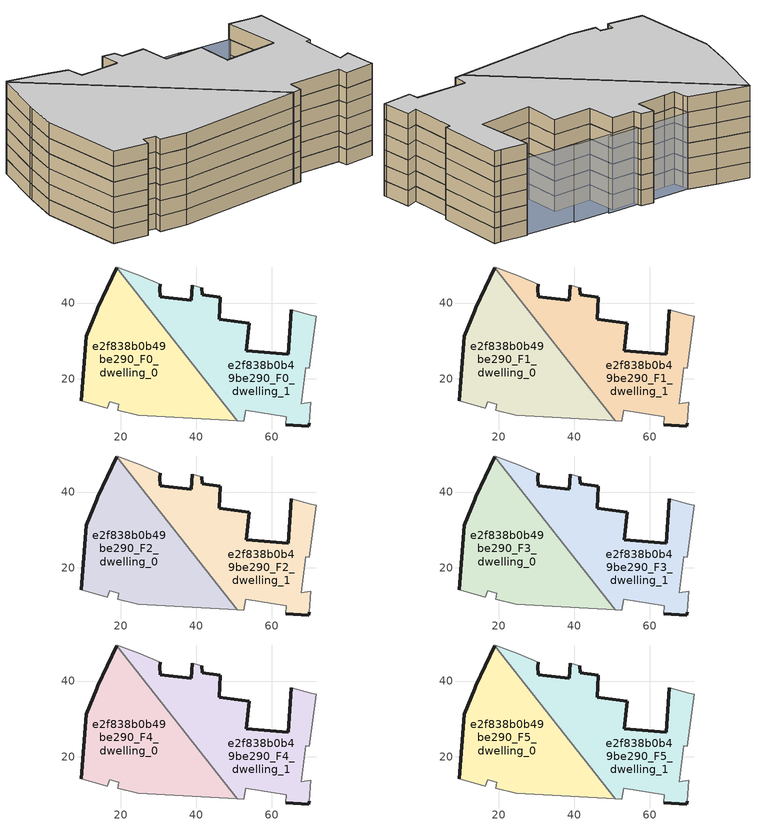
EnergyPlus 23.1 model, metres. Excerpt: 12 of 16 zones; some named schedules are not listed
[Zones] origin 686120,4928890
e2f838b0b49be290_F0_dwelling_0
 floor ground (EU_floor_Construction): 50.9,8.88 18.97,49.33 14,38.8 13.64,37.92 10.9,31.18 9.59,14.11 16.46,12.14 17.13,13.94 19.56,13.2 19.23,11.7 24.6,10.34 z0
 wall outside (EU_wall_Construction): 9.59,14.11 10.9,31.18 13.64,37.92 14,38.8 18.97,49.33 z0:3
 wall adiabatic (EU_wall_Construction): 50.9,8.88 24.6,10.34 19.23,11.7 19.56,13.2 17.13,13.94 16.46,12.14 9.59,14.11 z0:3
 wall to e2f838b0b49be290_F0_dwelling_1 (EU_wall_Construction): 18.97,49.33 50.9,8.88 z0:3
e2f838b0b49be290_F0_dwelling_1
 floor ground (EU_floor_Construction): 69.84,7.48 69.89,8.21 70.26,13.8 67.79,13.35 68.95,22.83 69.96,22.72 71.75,36.47 70.48,36.75 65.08,38.23 64.41,26.52 53.2,27.33 54.04,34.61 46.05,35.66 46.42,41.6 41.61,42.23 41.52,44.03 39.01,44.72 38.67,40.73 32.71,41.36 30.43,41.63 30.41,43.76 30.44,44.94 25.22,47.19 19.07,49.55 18.97,49.33 50.9,8.88 52.64,8.78 53.1,11.62 63.77,9.98 63.65,7.87 z0
 wall outside (EU_wall_Construction): 30.44,44.94 30.41,43.76 30.43,41.63 32.71,41.36 38.67,40.73 39.01,44.72 / 41.52,44.03 41.61,42.23 46.42,41.6 46.05,35.66 54.04,34.61 53.2,27.33 64.41,26.52 65.08,38.23 / 69.89,8.21 69.84,7.48 63.65,7.87 z0:3
 wall adiabatic (EU_wall_Construction): 39.01,44.72 41.52,44.03 / 65.08,38.23 70.48,36.75 71.75,36.47 69.96,22.72 68.95,22.83 67.79,13.35 70.26,13.8 69.89,8.21 / 63.65,7.87 63.77,9.98 53.1,11.62 52.64,8.78 50.9,8.88 / 18.97,49.33 19.07,49.55 25.22,47.19 30.44,44.94 z0:3
e2f838b0b49be290_F1_dwelling_0
 floor to e2f838b0b49be290_F0_dwelling_0 (EU_floor_Construction): 50.9,8.88 18.97,49.33 14,38.8 13.64,37.92 10.9,31.18 9.59,14.11 16.46,12.14 17.13,13.94 19.56,13.2 19.23,11.7 24.6,10.34 z3
 wall outside (EU_wall_Construction): 9.59,14.11 10.9,31.18 13.64,37.92 14,38.8 18.97,49.33 z3:6
 wall adiabatic (EU_wall_Construction): 50.9,8.88 24.6,10.34 19.23,11.7 19.56,13.2 17.13,13.94 16.46,12.14 9.59,14.11 z3:6
 wall to e2f838b0b49be290_F1_dwelling_1 (EU_wall_Construction): 18.97,49.33 50.9,8.88 z3:6
e2f838b0b49be290_F1_dwelling_1
 floor to e2f838b0b49be290_F0_dwelling_1 (EU_floor_Construction): 69.84,7.48 69.89,8.21 70.26,13.8 67.79,13.35 68.95,22.83 69.96,22.72 71.75,36.47 70.48,36.75 65.08,38.23 64.41,26.52 53.2,27.33 54.04,34.61 46.05,35.66 46.42,41.6 41.61,42.23 41.52,44.03 39.01,44.72 38.67,40.73 32.71,41.36 30.43,41.63 30.41,43.76 30.44,44.94 25.22,47.19 19.07,49.55 18.97,49.33 50.9,8.88 52.64,8.78 53.1,11.62 63.77,9.98 63.65,7.87 z3
 wall outside (EU_wall_Construction): 30.44,44.94 30.41,43.76 30.43,41.63 32.71,41.36 38.67,40.73 39.01,44.72 / 41.52,44.03 41.61,42.23 46.42,41.6 46.05,35.66 54.04,34.61 53.2,27.33 64.41,26.52 65.08,38.23 / 69.89,8.21 69.84,7.48 63.65,7.87 z3:6
 wall adiabatic (EU_wall_Construction): 39.01,44.72 41.52,44.03 / 65.08,38.23 70.48,36.75 71.75,36.47 69.96,22.72 68.95,22.83 67.79,13.35 70.26,13.8 69.89,8.21 / 63.65,7.87 63.77,9.98 53.1,11.62 52.64,8.78 50.9,8.88 / 18.97,49.33 19.07,49.55 25.22,47.19 30.44,44.94 z3:6
e2f838b0b49be290_F2_dwelling_0
 floor to e2f838b0b49be290_F1_dwelling_0 (EU_floor_Construction): 50.9,8.88 18.97,49.33 14,38.8 13.64,37.92 10.9,31.18 9.59,14.11 16.46,12.14 17.13,13.94 19.56,13.2 19.23,11.7 24.6,10.34 z6
 wall outside (EU_wall_Construction): 9.59,14.11 10.9,31.18 13.64,37.92 14,38.8 18.97,49.33 z6:9
 wall adiabatic (EU_wall_Construction): 50.9,8.88 24.6,10.34 19.23,11.7 19.56,13.2 17.13,13.94 16.46,12.14 9.59,14.11 z6:9
 wall to e2f838b0b49be290_F2_dwelling_1 (EU_wall_Construction): 18.97,49.33 50.9,8.88 z6:9
e2f838b0b49be290_F2_dwelling_1
 floor to e2f838b0b49be290_F1_dwelling_1 (EU_floor_Construction): 69.84,7.48 69.89,8.21 70.26,13.8 67.79,13.35 68.95,22.83 69.96,22.72 71.75,36.47 70.48,36.75 65.08,38.23 64.41,26.52 53.2,27.33 54.04,34.61 46.05,35.66 46.42,41.6 41.61,42.23 41.52,44.03 39.01,44.72 38.67,40.73 32.71,41.36 30.43,41.63 30.41,43.76 30.44,44.94 25.22,47.19 19.07,49.55 18.97,49.33 50.9,8.88 52.64,8.78 53.1,11.62 63.77,9.98 63.65,7.87 z6
 wall outside (EU_wall_Construction): 30.44,44.94 30.41,43.76 30.43,41.63 32.71,41.36 38.67,40.73 39.01,44.72 / 41.52,44.03 41.61,42.23 46.42,41.6 46.05,35.66 54.04,34.61 53.2,27.33 64.41,26.52 65.08,38.23 / 69.89,8.21 69.84,7.48 63.65,7.87 z6:9
 wall adiabatic (EU_wall_Construction): 39.01,44.72 41.52,44.03 / 65.08,38.23 70.48,36.75 71.75,36.47 69.96,22.72 68.95,22.83 67.79,13.35 70.26,13.8 69.89,8.21 / 63.65,7.87 63.77,9.98 53.1,11.62 52.64,8.78 50.9,8.88 / 18.97,49.33 19.07,49.55 25.22,47.19 30.44,44.94 z6:9
e2f838b0b49be290_F3_dwelling_0
 floor to e2f838b0b49be290_F2_dwelling_0 (EU_floor_Construction): 50.9,8.88 18.97,49.33 14,38.8 13.64,37.92 10.9,31.18 9.59,14.11 16.46,12.14 17.13,13.94 19.56,13.2 19.23,11.7 24.6,10.34 z9
 wall outside (EU_wall_Construction): 9.59,14.11 10.9,31.18 13.64,37.92 14,38.8 18.97,49.33 z9:12
 wall adiabatic (EU_wall_Construction): 50.9,8.88 24.6,10.34 19.23,11.7 19.56,13.2 17.13,13.94 16.46,12.14 9.59,14.11 z9:12
 wall to e2f838b0b49be290_F3_dwelling_1 (EU_wall_Construction): 18.97,49.33 50.9,8.88 z9:12
e2f838b0b49be290_F3_dwelling_1
 floor to e2f838b0b49be290_F2_dwelling_1 (EU_floor_Construction): 69.84,7.48 69.89,8.21 70.26,13.8 67.79,13.35 68.95,22.83 69.96,22.72 71.75,36.47 70.48,36.75 65.08,38.23 64.41,26.52 53.2,27.33 54.04,34.61 46.05,35.66 46.42,41.6 41.61,42.23 41.52,44.03 39.01,44.72 38.67,40.73 32.71,41.36 30.43,41.63 30.41,43.76 30.44,44.94 25.22,47.19 19.07,49.55 18.97,49.33 50.9,8.88 52.64,8.78 53.1,11.62 63.77,9.98 63.65,7.87 z9
 wall outside (EU_wall_Construction): 30.44,44.94 30.41,43.76 30.43,41.63 32.71,41.36 38.67,40.73 39.01,44.72 / 41.52,44.03 41.61,42.23 46.42,41.6 46.05,35.66 54.04,34.61 53.2,27.33 64.41,26.52 65.08,38.23 / 69.89,8.21 69.84,7.48 63.65,7.87 z9:12
 wall adiabatic (EU_wall_Construction): 39.01,44.72 41.52,44.03 / 65.08,38.23 70.48,36.75 71.75,36.47 69.96,22.72 68.95,22.83 67.79,13.35 70.26,13.8 69.89,8.21 / 63.65,7.87 63.77,9.98 53.1,11.62 52.64,8.78 50.9,8.88 / 18.97,49.33 19.07,49.55 25.22,47.19 30.44,44.94 z9:12
e2f838b0b49be290_F4_dwelling_0
 floor to e2f838b0b49be290_F3_dwelling_0 (EU_floor_Construction): 50.9,8.88 18.97,49.33 14,38.8 13.64,37.92 10.9,31.18 9.59,14.11 16.46,12.14 17.13,13.94 19.56,13.2 19.23,11.7 24.6,10.34 z12
 wall outside (EU_wall_Construction): 9.59,14.11 10.9,31.18 13.64,37.92 14,38.8 18.97,49.33 z12:15
 wall adiabatic (EU_wall_Construction): 50.9,8.88 24.6,10.34 19.23,11.7 19.56,13.2 17.13,13.94 16.46,12.14 9.59,14.11 z12:15
 wall to e2f838b0b49be290_F4_dwelling_1 (EU_wall_Construction): 18.97,49.33 50.9,8.88 z12:15
e2f838b0b49be290_F4_dwelling_1
 floor to e2f838b0b49be290_F3_dwelling_1 (EU_floor_Construction): 69.84,7.48 69.89,8.21 70.26,13.8 67.79,13.35 68.95,22.83 69.96,22.72 71.75,36.47 70.48,36.75 65.08,38.23 64.41,26.52 53.2,27.33 54.04,34.61 46.05,35.66 46.42,41.6 41.61,42.23 41.52,44.03 39.01,44.72 38.67,40.73 32.71,41.36 30.43,41.63 30.41,43.76 30.44,44.94 25.22,47.19 19.07,49.55 18.97,49.33 50.9,8.88 52.64,8.78 53.1,11.62 63.77,9.98 63.65,7.87 z12
 wall outside (EU_wall_Construction): 30.44,44.94 30.41,43.76 30.43,41.63 32.71,41.36 38.67,40.73 39.01,44.72 / 41.52,44.03 41.61,42.23 46.42,41.6 46.05,35.66 54.04,34.61 53.2,27.33 64.41,26.52 65.08,38.23 / 69.89,8.21 69.84,7.48 63.65,7.87 z12:15
 wall adiabatic (EU_wall_Construction): 39.01,44.72 41.52,44.03 / 65.08,38.23 70.48,36.75 71.75,36.47 69.96,22.72 68.95,22.83 67.79,13.35 70.26,13.8 69.89,8.21 / 63.65,7.87 63.77,9.98 53.1,11.62 52.64,8.78 50.9,8.88 / 18.97,49.33 19.07,49.55 25.22,47.19 30.44,44.94 z12:15
e2f838b0b49be290_F5_dwelling_0
 floor to e2f838b0b49be290_F4_dwelling_0 (EU_floor_Construction): 50.9,8.88 18.97,49.33 14,38.8 13.64,37.92 10.9,31.18 9.59,14.11 16.46,12.14 17.13,13.94 19.56,13.2 19.23,11.7 24.6,10.34 z15
 wall outside (EU_wall_Construction): 9.59,14.11 10.9,31.18 13.64,37.92 14,38.8 18.97,49.33 z15:18
 wall adiabatic (EU_wall_Construction): 50.9,8.88 24.6,10.34 19.23,11.7 19.56,13.2 17.13,13.94 16.46,12.14 9.59,14.11 z15:18
 wall to e2f838b0b49be290_F5_dwelling_1 (EU_wall_Construction): 18.97,49.33 50.9,8.88 z15:18
 ceiling to e2f838b0b49be290_F6_dwelling_0 (EU_floor_Construction): 18.97,49.33 50.9,8.88 24.6,10.34 19.23,11.7 19.56,13.2 17.13,13.94 16.46,12.14 9.59,14.11 10.9,31.18 13.64,37.92 14,38.8 z18
e2f838b0b49be290_F5_dwelling_1
 floor to e2f838b0b49be290_F4_dwelling_1 (EU_floor_Construction): 69.84,7.48 69.89,8.21 70.26,13.8 67.79,13.35 68.95,22.83 69.96,22.72 71.75,36.47 70.48,36.75 65.08,38.23 64.41,26.52 53.2,27.33 54.04,34.61 46.05,35.66 46.42,41.6 41.61,42.23 41.52,44.03 39.01,44.72 38.67,40.73 32.71,41.36 30.43,41.63 30.41,43.76 30.44,44.94 25.22,47.19 19.07,49.55 18.97,49.33 50.9,8.88 52.64,8.78 53.1,11.62 63.77,9.98 63.65,7.87 z15
 wall outside (EU_wall_Construction): 30.44,44.94 30.41,43.76 30.43,41.63 32.71,41.36 38.67,40.73 39.01,44.72 / 41.52,44.03 41.61,42.23 46.42,41.6 46.05,35.66 54.04,34.61 53.2,27.33 64.41,26.52 65.08,38.23 / 69.89,8.21 69.84,7.48 63.65,7.87 z15:18
 wall adiabatic (EU_wall_Construction): 39.01,44.72 41.52,44.03 / 65.08,38.23 70.48,36.75 71.75,36.47 69.96,22.72 68.95,22.83 67.79,13.35 70.26,13.8 69.89,8.21 / 63.65,7.87 63.77,9.98 53.1,11.62 52.64,8.78 50.9,8.88 / 18.97,49.33 19.07,49.55 25.22,47.19 30.44,44.94 z15:18
 ceiling to e2f838b0b49be290_F6_dwelling_0 (EU_floor_Construction): 70.48,36.75 71.75,36.47 69.96,22.72 68.95,22.83 67.79,13.35 70.26,13.8 69.89,8.21 69.84,7.48 63.65,7.87 63.77,9.98 53.1,11.62 52.64,8.78 50.9,8.88 18.97,49.33 19.07,49.55 25.22,47.19 30.44,44.94 30.41,43.76 30.43,41.63 32.71,41.36 38.67,40.73 39.01,44.72 41.52,44.03 41.61,42.23 46.42,41.6 46.05,35.66 54.04,34.61 53.2,27.33 64.41,26.52 65.08,38.23 z18
shading: 66.12,8.98 71.74,36.47 / 70.48,36.75 54.05,40.18 / 55,40.24 46.93,41.67 / 47.94,42.11 18.64,46.85 z0:15
[Building]
EU S2 Campaign: North Axis=0; Terrain=City; Solar Distribution=FullExterior
[Site:Location]
Bologna: Latitude=44.5; Longitude=11.25; Time Zone=1; Elevation=37
[SizingPeriod:WeatherFileDays]
AnnualSizingPeriod: Begin Month=1; Begin Day of Month=1; End Month=12; End Day of Month=31; Day of Week for Start Day=Monday; Use Weather File Daylight Saving Period=No; Use Weather File Rain and Snow Indicators=No
[MATERIAL]
EU_InternalMass_Material: Roughness=MediumRough; Thickness=0.1; Conductivity=1; Density=1800; Specific Heat=900; Thermal Absorptance=0.9; Solar Absorptance=0.7; Visible Absorptance=0.7
[MATERIAL:NOMASS] Roughness=MediumRough; Thermal Absorptance=0.9; Solar Absorptance=0.7; Visible Absorptance=0.7
Name | Thermal Resistance
EU_wall_NoMass | 0.905828
EU_floor_NoMass | 0.67114
[CONSTRUCTION]
EU_wall_Construction: EU_wall_NoMass
EU_floor_Construction: EU_floor_NoMass
EU_InternalMass_Construction: EU_InternalMass_Material
[ZONE] Type=1; Multiplier=1; Ceiling Height=autocalculate; Floor Area=autocalculate; Part of Total Floor Area=Yes
Name | Volume
e2f838b0b49be290_F0_dwelling_0; e2f838b0b49be290_F1_dwelling_0; e2f838b0b49be290_F2_dwelling_0; e2f838b0b49be290_F3_dwelling_0; e2f838b0b49be290_F4_dwelling_0; e2f838b0b49be290_F5_dwelling_0 | 2540.55
e2f838b0b49be290_F0_dwelling_1; e2f838b0b49be290_F1_dwelling_1; e2f838b0b49be290_F2_dwelling_1; e2f838b0b49be290_F3_dwelling_1; e2f838b0b49be290_F4_dwelling_1; e2f838b0b49be290_F5_dwelling_1 | 2540.57
[INTERNALMASS] Construction=EU_InternalMass_Construction
Name | Zone or ZoneList | Surface Area
e2f838b0b49be290_F0_dwelling_0_EU_InternalMass | e2f838b0b49be290_F0_dwelling_0 | 846.851
e2f838b0b49be290_F0_dwelling_1_EU_InternalMass | e2f838b0b49be290_F0_dwelling_1 | 846.857
e2f838b0b49be290_F1_dwelling_0_EU_InternalMass | e2f838b0b49be290_F1_dwelling_0 | 846.851
e2f838b0b49be290_F1_dwelling_1_EU_InternalMass | e2f838b0b49be290_F1_dwelling_1 | 846.857
e2f838b0b49be290_F2_dwelling_0_EU_InternalMass | e2f838b0b49be290_F2_dwelling_0 | 846.851
e2f838b0b49be290_F2_dwelling_1_EU_InternalMass | e2f838b0b49be290_F2_dwelling_1 | 846.857
e2f838b0b49be290_F3_dwelling_0_EU_InternalMass | e2f838b0b49be290_F3_dwelling_0 | 846.851
e2f838b0b49be290_F3_dwelling_1_EU_InternalMass | e2f838b0b49be290_F3_dwelling_1 | 846.857
e2f838b0b49be290_F4_dwelling_0_EU_InternalMass | e2f838b0b49be290_F4_dwelling_0 | 846.851
e2f838b0b49be290_F4_dwelling_1_EU_InternalMass | e2f838b0b49be290_F4_dwelling_1 | 846.857
e2f838b0b49be290_F5_dwelling_0_EU_InternalMass | e2f838b0b49be290_F5_dwelling_0 | 846.851
e2f838b0b49be290_F5_dwelling_1_EU_InternalMass | e2f838b0b49be290_F5_dwelling_1 | 846.857
[OTHEREQUIPMENT] Fuel Type=Electricity; Design Level Calculation Method=Watts/Area; Power per Zone Floor Area=1; Fraction Latent=0; Fraction Radiant=0; Fraction Lost=0; Carbon Dioxide Generation Rate=0; EndUse Subcategory=EU_Step8_InternalGains
Name | Zone or ZoneList or Space or SpaceList | Schedule
EU_Step8_InternalGain_e2f838b0b49be290_F0_dwelling_0_f000 | e2f838b0b49be290_F0_dwelling_0 | EU_Step8_GainSchedule_e2f838b0b49be290_F0_dwelling_0_f000
EU_Step8_InternalGain_e2f838b0b49be290_F0_dwelling_1_f000 | e2f838b0b49be290_F0_dwelling_1 | EU_Step8_GainSchedule_e2f838b0b49be290_F0_dwelling_1_f000
EU_Step8_InternalGain_e2f838b0b49be290_F1_dwelling_0_f000 | e2f838b0b49be290_F1_dwelling_0 | EU_Step8_GainSchedule_e2f838b0b49be290_F1_dwelling_0_f000
EU_Step8_InternalGain_e2f838b0b49be290_F1_dwelling_1_f000 | e2f838b0b49be290_F1_dwelling_1 | EU_Step8_GainSchedule_e2f838b0b49be290_F1_dwelling_1_f000
EU_Step8_InternalGain_e2f838b0b49be290_F2_dwelling_0_f000 | e2f838b0b49be290_F2_dwelling_0 | EU_Step8_GainSchedule_e2f838b0b49be290_F2_dwelling_0_f000
EU_Step8_InternalGain_e2f838b0b49be290_F2_dwelling_1_f000 | e2f838b0b49be290_F2_dwelling_1 | EU_Step8_GainSchedule_e2f838b0b49be290_F2_dwelling_1_f000
EU_Step8_InternalGain_e2f838b0b49be290_F3_dwelling_0_f000 | e2f838b0b49be290_F3_dwelling_0 | EU_Step8_GainSchedule_e2f838b0b49be290_F3_dwelling_0_f000
EU_Step8_InternalGain_e2f838b0b49be290_F3_dwelling_1_f000 | e2f838b0b49be290_F3_dwelling_1 | EU_Step8_GainSchedule_e2f838b0b49be290_F3_dwelling_1_f000
EU_Step8_InternalGain_e2f838b0b49be290_F4_dwelling_0_f000 | e2f838b0b49be290_F4_dwelling_0 | EU_Step8_GainSchedule_e2f838b0b49be290_F4_dwelling_0_f000
EU_Step8_InternalGain_e2f838b0b49be290_F4_dwelling_1_f000 | e2f838b0b49be290_F4_dwelling_1 | EU_Step8_GainSchedule_e2f838b0b49be290_F4_dwelling_1_f000
EU_Step8_InternalGain_e2f838b0b49be290_F5_dwelling_0_f000 | e2f838b0b49be290_F5_dwelling_0 | EU_Step8_GainSchedule_e2f838b0b49be290_F5_dwelling_0_f000
EU_Step8_InternalGain_e2f838b0b49be290_F5_dwelling_1_f000 | e2f838b0b49be290_F5_dwelling_1 | EU_Step8_GainSchedule_e2f838b0b49be290_F5_dwelling_1_f000
[ZONEVENTILATION:DESIGNFLOWRATE] Schedule=EU_AlwaysOn; Design Flow Rate Calculation Method=AirChanges/Hour; Air Changes per Hour=0.73129; Ventilation Type=Natural; Fan Pressure Rise=0; Fan Total Efficiency=1; Constant Term Coefficient=1; Temperature Term Coefficient=0; Velocity Term Coefficient=0; Velocity Squared Term Coefficient=0; Minimum Indoor Temperature=-100; Maximum Indoor Temperature=100; Delta Temperature=-100; Minimum Outdoor Temperature=-100; Maximum Outdoor Temperature=100; Maximum Wind Speed=40
Name | Zone or ZoneList or Space or SpaceList
EU_ConstantAir_e2f838b0b49be290_F0_dwelling_0 | e2f838b0b49be290_F0_dwelling_0
EU_ConstantAir_e2f838b0b49be290_F0_dwelling_1 | e2f838b0b49be290_F0_dwelling_1
EU_ConstantAir_e2f838b0b49be290_F1_dwelling_0 | e2f838b0b49be290_F1_dwelling_0
EU_ConstantAir_e2f838b0b49be290_F1_dwelling_1 | e2f838b0b49be290_F1_dwelling_1
EU_ConstantAir_e2f838b0b49be290_F2_dwelling_0 | e2f838b0b49be290_F2_dwelling_0
EU_ConstantAir_e2f838b0b49be290_F2_dwelling_1 | e2f838b0b49be290_F2_dwelling_1
EU_ConstantAir_e2f838b0b49be290_F3_dwelling_0 | e2f838b0b49be290_F3_dwelling_0
EU_ConstantAir_e2f838b0b49be290_F3_dwelling_1 | e2f838b0b49be290_F3_dwelling_1
EU_ConstantAir_e2f838b0b49be290_F4_dwelling_0 | e2f838b0b49be290_F4_dwelling_0
EU_ConstantAir_e2f838b0b49be290_F4_dwelling_1 | e2f838b0b49be290_F4_dwelling_1
EU_ConstantAir_e2f838b0b49be290_F5_dwelling_0 | e2f838b0b49be290_F5_dwelling_0
EU_ConstantAir_e2f838b0b49be290_F5_dwelling_1 | e2f838b0b49be290_F5_dwelling_1
[HVACTEMPLATE:THERMOSTAT] Constant Heating Setpoint=20; Constant Cooling Setpoint=50
EU_HeatOnly_e2f838b0b49be290_F0_dwelling_0; EU_HeatOnly_e2f838b0b49be290_F0_dwelling_1; EU_HeatOnly_e2f838b0b49be290_F1_dwelling_0; EU_HeatOnly_e2f838b0b49be290_F1_dwelling_1; EU_HeatOnly_e2f838b0b49be290_F2_dwelling_0; EU_HeatOnly_e2f838b0b49be290_F2_dwelling_1; EU_HeatOnly_e2f838b0b49be290_F3_dwelling_0; EU_HeatOnly_e2f838b0b49be290_F3_dwelling_1; EU_HeatOnly_e2f838b0b49be290_F4_dwelling_0; EU_HeatOnly_e2f838b0b49be290_F4_dwelling_1; EU_HeatOnly_e2f838b0b49be290_F5_dwelling_0; EU_HeatOnly_e2f838b0b49be290_F5_dwelling_1; EU_HeatOnly_e2f838b0b49be290_F6_dwelling_0; EU_HeatOnly_e2f838b0b49be290_F7_dwelling_0; EU_HeatOnly_e2f838b0b49be290_F8_dwelling_0; EU_HeatOnly_e2f838b0b49be290_F9_dwelling_0
[HVACTEMPLATE:ZONE:IDEALLOADSAIRSYSTEM] System Availability Schedule=EU_AlwaysOn; Maximum Heating Supply Air Temperature=50; Minimum Cooling Supply Air Temperature=13; Maximum Heating Supply Air Humidity Ratio=0.0156; Minimum Cooling Supply Air Humidity Ratio=0.0077; Heating Limit=NoLimit; Cooling Limit=NoLimit; Heating Availability Schedule=EU_AlwaysOn; Cooling Availability Schedule=EU_CoolingOff; Dehumidification Control Type=ConstantSensibleHeatRatio; Cooling Sensible Heat Ratio=0.7; Dehumidification Setpoint=60; Humidification Control Type=None; Humidification Setpoint=30; Outdoor Air Method=None; Outdoor Air Flow Rate per Person=0.00944; Outdoor Air Flow Rate per Zone Floor Area=0; Outdoor Air Flow Rate per Zone=0; Demand Controlled Ventilation Type=None; Outdoor Air Economizer Type=NoEconomizer; Heat Recovery Type=None; Sensible Heat Recovery Effectiveness=0.7; Latent Heat Recovery Effectiveness=0.65
Name | Template Thermostat
e2f838b0b49be290_F0_dwelling_0 | EU_HeatOnly_e2f838b0b49be290_F0_dwelling_0
e2f838b0b49be290_F0_dwelling_1 | EU_HeatOnly_e2f838b0b49be290_F0_dwelling_1
e2f838b0b49be290_F1_dwelling_0 | EU_HeatOnly_e2f838b0b49be290_F1_dwelling_0
e2f838b0b49be290_F1_dwelling_1 | EU_HeatOnly_e2f838b0b49be290_F1_dwelling_1
e2f838b0b49be290_F2_dwelling_0 | EU_HeatOnly_e2f838b0b49be290_F2_dwelling_0
e2f838b0b49be290_F2_dwelling_1 | EU_HeatOnly_e2f838b0b49be290_F2_dwelling_1
e2f838b0b49be290_F3_dwelling_0 | EU_HeatOnly_e2f838b0b49be290_F3_dwelling_0
e2f838b0b49be290_F3_dwelling_1 | EU_HeatOnly_e2f838b0b49be290_F3_dwelling_1
e2f838b0b49be290_F4_dwelling_0 | EU_HeatOnly_e2f838b0b49be290_F4_dwelling_0
e2f838b0b49be290_F4_dwelling_1 | EU_HeatOnly_e2f838b0b49be290_F4_dwelling_1
e2f838b0b49be290_F5_dwelling_0 | EU_HeatOnly_e2f838b0b49be290_F5_dwelling_0
e2f838b0b49be290_F5_dwelling_1 | EU_HeatOnly_e2f838b0b49be290_F5_dwelling_1
